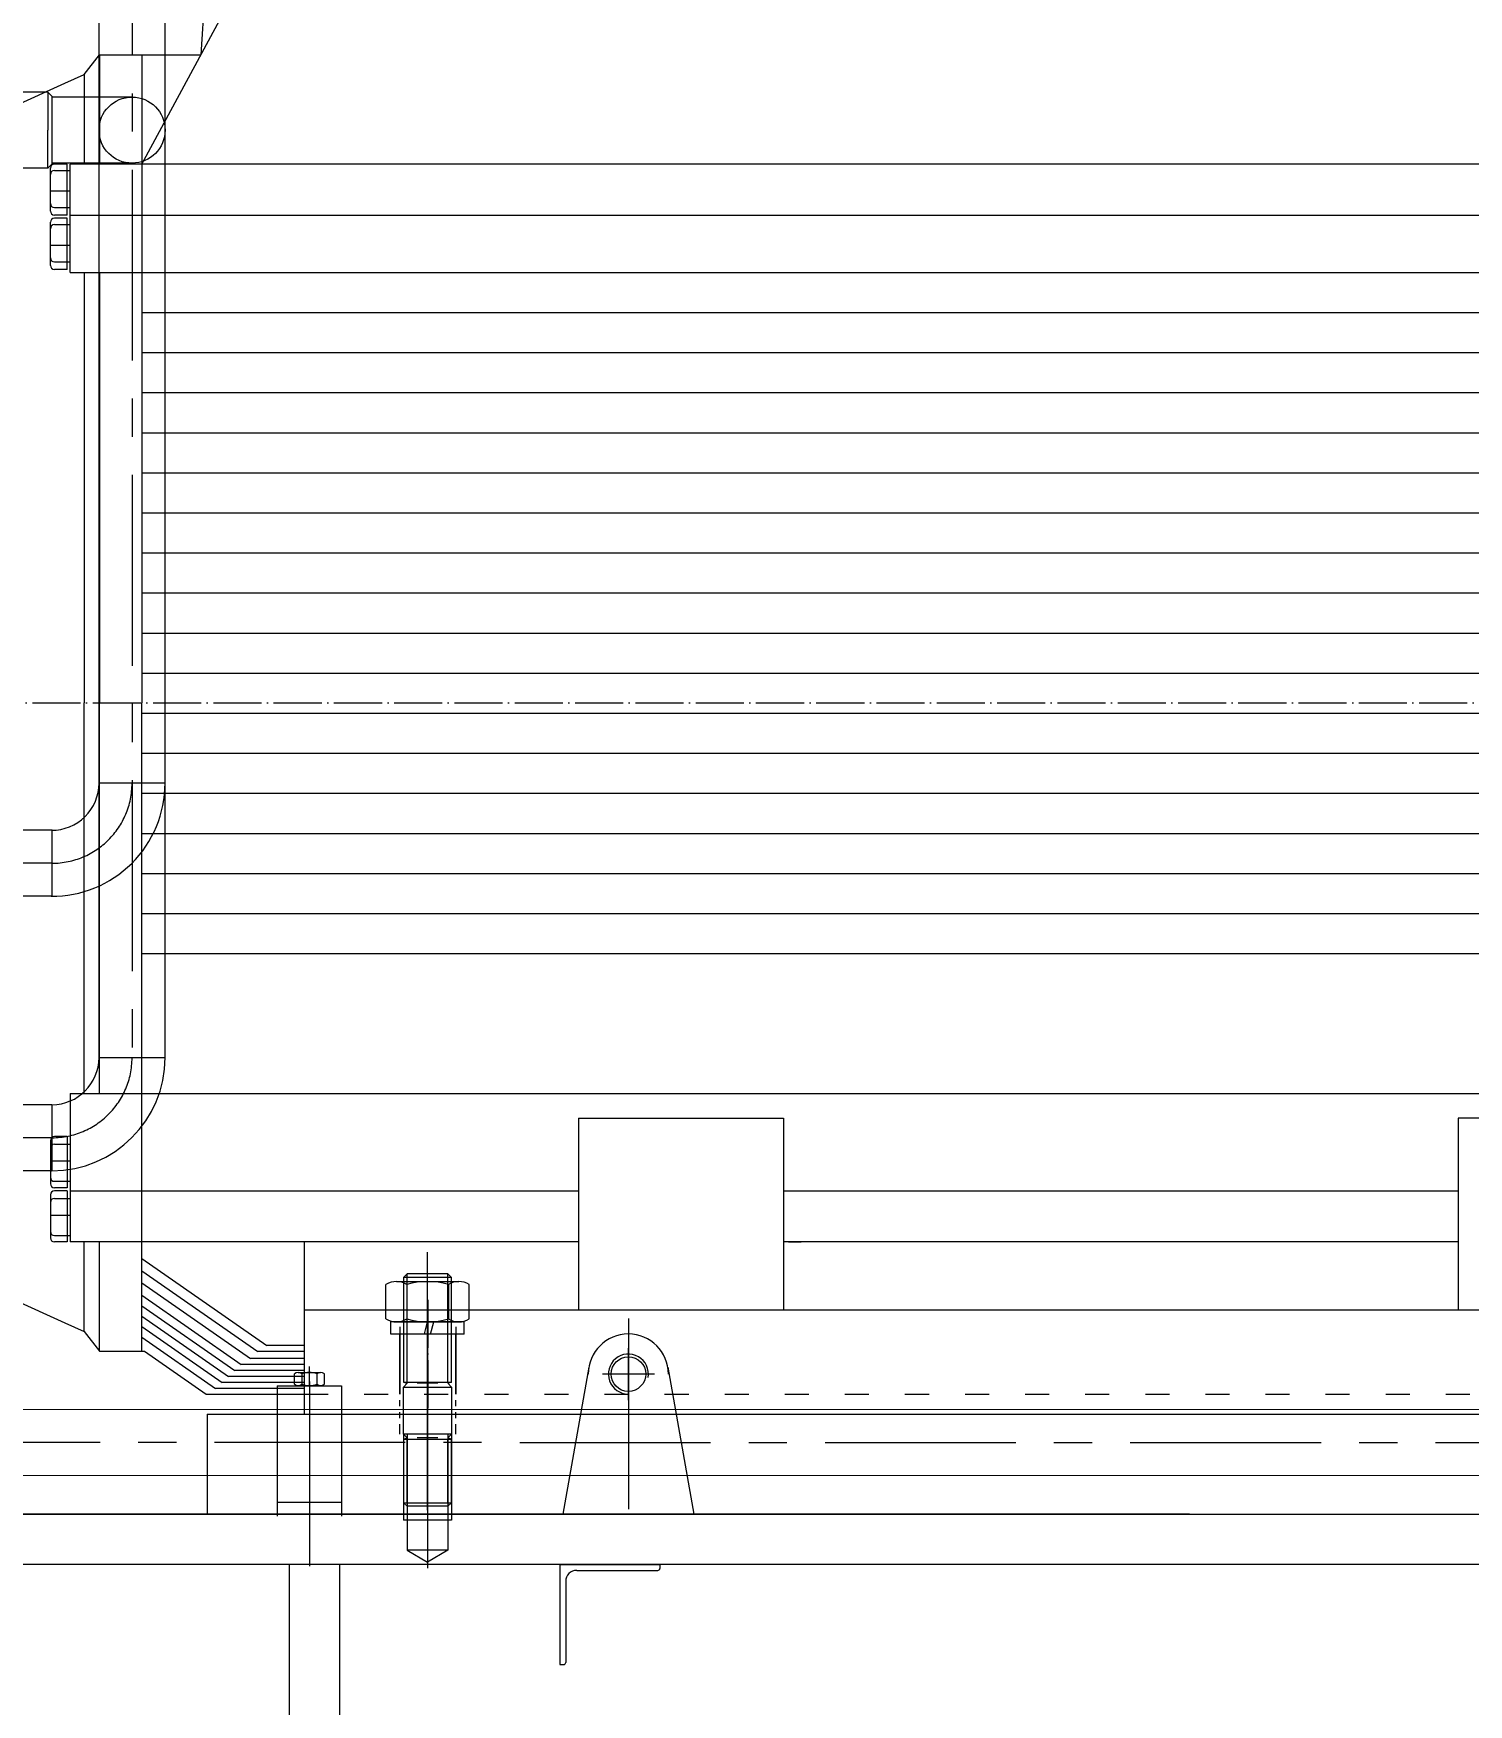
# Model space of a CAD drawing. Header units: inches. Extents: x 0 to 22015, y 0 to 16774.
# Drawn here: x 19133 to 19849, y 8940 to 9775 of the extents above; entities that cross this region are included whole.
import ezdxf

# ---------------------------------------------------------------- set-up
doc = ezdxf.new("R2010")
doc.units = ezdxf.units.IN
doc.header["$MEASUREMENT"] = 0
for name, pattern in [('ACAD_ISO03W100', [30, 12, -18]), ('ACAD_ISO04W100', [30, 24, -3, 0, -3]), ('CENTER', [50.8, 31.75, -6.35, 6.35, -6.35]), ('EB_DASH', [6, 3, -3]), ('EB_DASHDOTDOT', [45, 30, -3, 3, -3, 3, -3])]:
    doc.linetypes.add(name, pattern=pattern)
doc.layers.get('Defpoints').update_dxf_attribs({"lineweight": 5})
for name, color, linetype, lineweight in [('CAXA0', 7, 'Continuous', 5), ('CAXA1', 5, 'CENTER', 5), ('CAXA2', 6, 'EB_DASH', 5), ('图层1', 1, 'ACAD_ISO04W100', 5)]:
    doc.layers.add(name, color=color, linetype=linetype, lineweight=lineweight)
doc.styles.add('Roman', font='arial.ttf')
doc.styles.get("Standard").update_dxf_attribs({"font": 'arial.ttf'})
doc.dimstyles.new('ISO-25', dxfattribs={"dimscale": 30, "dimtxt": 1.5, "dimasz": 1.5, "dimexe": 2, "dimexo": 2, "dimtad": 1, "dimtih": 1, "dimtoh": 1, "dimdec": 1, "dimlfac": 0.03937, "dimdsep": 46, "dimtxsty": 'Standard', "dimcen": 2.5, "dimclrd": 7, "dimclre": 7, "dimclrt": 7, "dimadec": 0, "dimazin": 0, "dimtfac": 1, "dimtdec": 1, "dimtmove": 0, "dimatfit": 3, "dimfxl": 1, "dimlwd": 5, "dimlwe": 5, "dimarcsym": 0})

# ---------------------------------------------------------------- blocks, each defined once
blk = doc.blocks.new('*D34')
at = {"color": 7, "linetype": 'Continuous', "lineweight": 5, "transparency": 16777216}
for p, q in [((20425.4, 9133.53), (20425.4, 7968.15)), ((16109.37, 8930.25), (16109.37, 7968.15)), ((16154.37, 8028.15), (20380.4, 8028.15))]:
    blk.add_line(p, q, dxfattribs=at)
at = {"color": 7, "transparency": 16777216}
for points in [[(16154.37, 8035.65), (16154.37, 8020.65), (16109.37, 8028.15)], [(20380.4, 8035.65), (20380.4, 8020.65), (20425.4, 8028.15)]]:
    blk.add_solid(points, dxfattribs=at)
at = {"layer": 'Defpoints', "color": 0, "transparency": 16777216}
for p in [(20425.4, 9193.53), (16109.37, 8990.25), (20425.4, 8028.15)]:
    blk.add_point(p, dxfattribs=at)
at = {"color": 7, "lineweight": 5, "transparency": 16777216, "insert": (18189.75, 8129.4), "char_height": 165, "attachment_point": 5, "style": 'Roman'}
blk.add_mtext('B', dxfattribs=at)

msp = doc.modelspace()

# ---------------------------------------------------------------- linework, layer by layer
at = {"layer": 'CAXA0', "color": 7, "linetype": 'Continuous', "lineweight": 5}
for p, q in [((19165.29, 9263.2), (19165.29, 10316.09)), ((19198.29, 9263.2), (19198.29, 10316.09)), ((19139.78, 9745.23), (19125.28, 9745.23)), ((19141.78, 9743.25), (19139.78, 9745.25)), ((19139.78, 9745.25), (19139.78, 9726.25)), ((19141.78, 9743.25), (19139.78, 9745.25)), ((19141.78, 9743.25), (19141.78, 9709.25)), ((19181.78, 9742.75), (19141.78, 9742.75)), ((19139.78, 9707.25), (19139.78, 9726.25)), ((19139.78, 9707.23), (19125.28, 9707.23)), ((19141.78, 9709.25), (19139.78, 9707.25)), ((19181.78, 9709.75), (19141.78, 9709.75)), ((19198.29, 9400.26), (19165.29, 9400.26)), ((19141.96, 9376.76), (19115.26, 9376.76)), ((19141.78, 9376.76), (19141.78, 9343.76)), ((19142.06, 9343.76), (19115.31, 9343.76)), ((19165.28, 9263.23), (19198.29, 9263.23)), ((19141.78, 9239.73), (18824.34, 9239.73)), ((19141.78, 9239.73), (19141.78, 9206.73)), ((19141.78, 9206.73), (18824.34, 9206.73)), ((19317.28, 9153.45), (19319.08, 9155.25)), ((19341.28, 9153.45), (19317.28, 9153.45)), ((19317.28, 9153.45), (19317.28, 9101.25)), ((19319.08, 9101.25), (19319.08, 9155.25)), ((19339.48, 9155.25), (19319.08, 9155.25)), ((19339.48, 9101.25), (19339.48, 9155.25)), ((19341.28, 9153.45), (19339.48, 9155.25)), ((19341.28, 9101.25), (19341.28, 9153.45)), ((19308.54, 9132.79), (19308.54, 9149.92)), ((19313.74, 9151.45), (19344.92, 9151.45)), ((19318.94, 9149.92), (19318.94, 9132.79)), ((19339.72, 9149.92), (19339.72, 9132.79)), ((19350.11, 9132.79), (19350.11, 9149.92)), ((19347.52, 9131.25), (19311.02, 9131.25)), ((19311.02, 9125.25), (19311.02, 9131.25)), ((19313.74, 9131.25), (19344.92, 9131.25)), ((19327.93, 9126.03), (19329.33, 9131.25)), ((19330.83, 9125.25), (19332.43, 9131.25)), ((19347.52, 9125.25), (19347.52, 9131.25)), ((19347.52, 9125.25), (19311.02, 9125.25)), ((19327.72, 9125.25), (19327.93, 9126.03)), ((19262.8, 9100.19), (19262.8, 9105.39)), ((19264.68, 9105.99), (19275.94, 9105.99)), ((19266.56, 9105.39), (19266.56, 9100.19)), ((19274.06, 9105.39), (19274.06, 9100.19)), ((19277.82, 9100.19), (19277.82, 9105.39)), ((19409.87, 9108.73), (19396.91, 9035.26)), ((19449.26, 9108.73), (19462.22, 9035.26)), ((19254.29, 9099.35), (19286.29, 9099.35)), ((19254.29, 9099.35), (19254.29, 9034.36)), ((19264.68, 9099.59), (19275.94, 9099.59)), ((19286.29, 9099.35), (19286.29, 9034.36)), ((19317.28, 9101.25), (19341.28, 9101.25)), ((19317.28, 9101.25), (19319.08, 9100.63)), ((19317.28, 9098.75), (19319.08, 9100.63)), ((19317.28, 9075.25), (19317.28, 9098.75)), ((19317.28, 9098.75), (19341.28, 9098.75)), ((19334.38, 9100.63), (19324.18, 9100.63)), ((19341.28, 9101.25), (19339.48, 9100.63)), ((19341.28, 9098.75), (19339.48, 9100.63)), ((19341.28, 9098.75), (19341.28, 9075.25)), ((18950.32, 9087.76), (20066.23, 9087.58)), ((19219.28, 9085.25), (19219.28, 9035.26)), ((19219.28, 9085.25), (20010.28, 9085.25)), ((19317.28, 9075.25), (19317.28, 9032.31)), ((19341.28, 9075.25), (19317.28, 9075.25)), ((19319.08, 9073.38), (19317.28, 9075.25)), ((19317.28, 9072.75), (19319.08, 9073.38)), ((19317.28, 9072.75), (19341.28, 9072.75)), ((19317.28, 9072.75), (19317.28, 9041.05)), ((19319.08, 9075.25), (19319.08, 9017.26)), ((19319.08, 9041.05), (19319.08, 9072.75)), ((19334.38, 9073.38), (19324.18, 9073.38)), ((19339.48, 9075.25), (19339.48, 9017.26)), ((19339.48, 9073.38), (19341.28, 9075.25)), ((19341.28, 9072.75), (19339.48, 9073.38)), ((19339.48, 9041.05), (19339.48, 9072.75)), ((19341.28, 9075.25), (19341.28, 9032.31)), ((19341.28, 9041.05), (19341.28, 9072.75)), ((18950.32, 9054.76), (20066.23, 9054.58)), ((19709.77, 9035.26), (18310.28, 9035.26)), ((18610.8, 9035.26), (20010.29, 9035.26)), ((18905.28, 9035.26), (20230.28, 9035.26)), ((19254.29, 9041.35), (19286.29, 9041.35)), ((19317.28, 9041.05), (19341.28, 9041.05)), ((19319.08, 9039.25), (19317.28, 9041.05)), ((19319.08, 9041.05), (19319.08, 9039.25)), ((19339.48, 9039.25), (19319.08, 9039.25)), ((19339.48, 9041.05), (19339.48, 9039.25)), ((19339.48, 9039.25), (19341.28, 9041.05)), ((19341.28, 9032.26), (19317.28, 9032.26)), ((19990.29, 9010.26), (18310.28, 9010.26)), ((19260.28, 9010.26), (19260.28, 8605.26)), ((19285.28, 9010.26), (19285.28, 8605.26)), ((19339.48, 9017.26), (19319.08, 9017.26)), ((19319.08, 9017.26), (19329.28, 9011.37)), ((19339.48, 9017.26), (19329.28, 9011.37)), ((19395.29, 9010.26), (19445.29, 9010.26)), ((19395.29, 9010.26), (19395.29, 8960.26)), ((19445.29, 9010.26), (19445.29, 9008.26)), ((19398.29, 9001.76), (19398.29, 8961.26)), ((19403.79, 9007.26), (19444.29, 9007.26)), ((19395.29, 8960.26), (19397.29, 8960.26))]:
    msp.add_line(p, q, dxfattribs=at)
for centre, radius in [((19181.78, 9726.25), 16.5), ((19429.57, 9105.26), 8.65)]:
    msp.add_circle(centre, radius, dxfattribs=at)
for centre, radius, start, end in [((19141.78, 9400.26), 56.5, 269.60711, 0), ((19141.78, 9400.26), 23.5, 269.3908, 0), ((19141.78, 9263.23), 23.5, 270, 0), ((19141.78, 9263.23), 56.5, 270, 0), ((19313.74, 9141.88), 9.57, 57.13277, 122.86723), ((19329.33, 9115.45), 36, 73.22135, 106.77865), ((19344.92, 9141.88), 9.57, 57.13277, 122.86723), ((19313.74, 9140.83), 9.57, 237.13277, 302.86723), ((19329.33, 9167.25), 36, 253.22135, 286.77865), ((19344.92, 9140.83), 9.57, 237.13277, 302.86723), ((19429.57, 9105.26), 20, 0, 180), ((19429.57, 9105.26), 10, 350, 270), ((19264.68, 9102.76), 3.23, 54.42999, 125.57001), ((19270.31, 9093.99), 12, 71.77609, 108.22391), ((19275.94, 9102.76), 3.23, 54.42999, 125.57001), ((19264.68, 9102.81), 3.23, 234.42999, 305.57001), ((19270.31, 9111.59), 12, 251.77609, 288.22391), ((19275.94, 9102.81), 3.23, 234.42999, 305.57001), ((19403.79, 9001.76), 5.5, 90, 180), ((19444.29, 9008.26), 1, 270, 0), ((19397.29, 8961.26), 1, 270, 0)]:
    msp.add_arc(centre, radius, start, end, dxfattribs=at)
at = {"layer": 'CAXA1', "linetype": 'CENTER', "lineweight": 5, "ltscale": 3}
for p, q in [((19181.78, 10316.09), (19181.78, 9256.2)), ((19141.78, 9360.26), (18440.21, 9360.26)), ((19141.78, 9223.23), (18824.34, 9223.23)), ((19329.27, 9125.25), (19329.27, 9166.05)), ((19329.28, 9037.25), (19329.28, 9157.25)), ((19329.33, 9129.72), (19329.33, 9154.45)), ((19329.28, 9137.03), (19329.28, 9045.25)), ((19329.27, 9122.25), (19329.27, 9134.25)), ((19429.57, 9132.99), (19429.57, 9027.33)), ((19429.57, 9092.26), (19429.57, 9118.26)), ((19270.31, 9098.99), (19270.31, 9108.99)), ((19442.57, 9105.26), (19416.57, 9105.26)), ((19270.29, 9101.52), (19270.29, 9009.36)), ((19329.28, 9045.94), (19329.28, 9091.42)), ((19329.28, 9080.26), (19329.28, 9008.37)), ((18765.74, 9071.25), (20066.23, 9071.08))]:
    msp.add_line(p, q, dxfattribs=at)
for centre, start in [((19141.78, 9400.26), 270.00002), ((19141.78, 9263.23), 270)]:
    msp.add_arc(centre, 40, start, 0, dxfattribs=at)
at = {"layer": 'CAXA2', "color": 7, "linetype": 'EB_DASHDOTDOT', "lineweight": 5}
for p, q in [((19315.28, 9125.25), (19315.28, 9075.25)), ((19343.28, 9125.25), (19343.28, 9075.25))]:
    msp.add_line(p, q, dxfattribs=at)
at = {"layer": '图层1', "color": 7, "linetype": 'ByBlock', "lineweight": 5}
for p, q in [((19224.27, 9892.74), (19216.13, 9763.78)), ((19186.71, 9709.31), (19227.73, 9785.26)), ((19157.94, 9754.05), (19165.48, 9763.78)), ((19165.48, 9763.78), (19165.48, 9709.31)), ((19165.48, 9763.78), (19187.93, 9763.78)), ((19186.71, 9763.78), (19186.71, 9440.26)), ((19187.93, 9763.78), (19216.13, 9763.78)), ((19148.22, 9749.65), (19157.94, 9754.05)), ((19157.94, 9754.05), (19157.94, 9709.31)), ((19122.18, 9737.84), (19148.22, 9749.65)), ((19141, 9685.82), (19141, 9707.31)), ((19149.35, 9709.31), (19143, 9709.31)), ((19143, 9706.14), (19150.94, 9706.14)), ((19149.35, 9683.82), (19149.35, 9709.31)), ((20199.87, 9709.31), (19150.94, 9709.31)), ((19150.94, 9655.19), (19150.94, 9709.31)), ((19141, 9695.95), (19150.94, 9695.95)), ((19143, 9687.58), (19150.94, 9687.58)), ((19141, 9658.72), (19141, 9680.22)), ((19149.35, 9683.82), (19143, 9683.82)), ((19149.35, 9682.22), (19143, 9682.22)), ((19143, 9679.05), (19150.94, 9679.05)), ((19149.35, 9656.72), (19149.35, 9682.22)), ((19150.94, 9683.82), (20199.87, 9683.82)), ((19141, 9668.86), (19150.94, 9668.86)), ((19143, 9660.49), (19150.94, 9660.49)), ((19149.35, 9656.72), (19143, 9656.72)), ((19150.94, 9655.19), (20199.87, 9655.19)), ((19157.94, 9655.19), (19157.94, 9440.26)), ((19165.48, 9655.19), (19165.48, 9440.26)), ((19186.71, 9635.19), (20078.96, 9635.19)), ((19186.71, 9615.19), (20078.96, 9615.19)), ((19186.71, 9595.19), (20078.96, 9595.19)), ((19186.71, 9575.19), (20078.96, 9575.19)), ((19186.71, 9555.19), (20078.96, 9555.19)), ((19186.71, 9535.19), (20078.96, 9535.19)), ((19186.71, 9515.19), (20078.96, 9515.19)), ((19186.71, 9495.19), (20078.96, 9495.19)), ((19186.71, 9475.19), (20078.96, 9475.19)), ((19186.71, 9455.19), (20078.96, 9455.19)), ((19157.94, 9245.32), (19157.94, 9440.26)), ((19165.48, 9245.32), (19165.48, 9440.26)), ((19186.71, 9116.73), (19186.71, 9440.26)), ((19186.71, 9435.19), (20078.96, 9435.19)), ((19186.71, 9415.19), (20078.96, 9415.19)), ((19186.71, 9395.19), (20078.96, 9395.19)), ((19186.71, 9375.19), (20078.96, 9375.19)), ((19186.71, 9355.19), (20078.96, 9355.19)), ((19186.71, 9335.19), (20078.96, 9335.19)), ((19186.71, 9315.19), (20078.96, 9315.19)), ((19150.94, 9245.32), (20199.87, 9245.32)), ((19150.94, 9245.32), (19150.94, 9171.2)), ((19404.68, 9233.04), (19404.68, 9137.26)), ((19404.68, 9233.04), (19507.03, 9233.04)), ((19507.03, 9233.04), (19507.03, 9137.26)), ((19946.13, 9233.04), (19843.78, 9233.04)), ((19843.78, 9233.04), (19843.78, 9137.26)), ((19141, 9221.79), (19141, 9200.29)), ((19149.35, 9223.79), (19143, 9223.79)), ((19143, 9220.02), (19150.94, 9220.02)), ((19149.35, 9223.79), (19149.35, 9198.29)), ((19141, 9211.66), (19150.94, 9211.66)), ((19141, 9194.7), (19141, 9173.2)), ((19143, 9201.47), (19150.94, 9201.47)), ((19149.35, 9198.29), (19143, 9198.29)), ((19149.35, 9196.7), (19143, 9196.7)), ((19149.35, 9196.7), (19149.35, 9171.2)), ((19150.94, 9196.7), (19404.68, 9196.7)), ((19507.03, 9196.7), (19843.78, 9196.7)), ((19143, 9192.93), (19150.94, 9192.93)), ((19141, 9184.57), (19150.94, 9184.57)), ((19143, 9174.38), (19150.94, 9174.38)), ((19149.35, 9171.2), (19143, 9171.2)), ((19404.68, 9171.2), (19150.94, 9171.2)), ((19157.94, 9126.46), (19157.94, 9171.2)), ((19165.48, 9116.73), (19165.48, 9171.2)), ((19267.67, 9171.2), (19267.67, 9085.26)), ((19843.78, 9171.2), (19507.03, 9171.2)), ((19509.46, 9171.2), (19515.81, 9171.2)), ((19186.71, 9162.91), (19249.07, 9119.47)), ((19186.71, 9156.81), (19244.54, 9116.47)), ((19186.71, 9150.72), (19240.83, 9113.02)), ((19186.71, 9144.62), (19236.3, 9110.02)), ((19122.18, 9142.68), (19148.22, 9130.87)), ((19186.71, 9139.39), (19233.11, 9107.02)), ((19267.67, 9137.26), (19759.8, 9137.26)), ((19759.8, 9137.26), (20017.67, 9137.26)), ((19148.22, 9130.87), (19157.94, 9126.46)), ((19186.71, 9134.15), (19229.91, 9104.02)), ((19186.71, 9128.98), (19226.72, 9101.02)), ((19315.4, 9128.87), (19315.4, 9095.26)), ((19343.4, 9128.87), (19343.4, 9095.26)), ((19157.94, 9126.46), (19165.48, 9116.73)), ((19186.71, 9123.71), (19223.48, 9098.02)), ((19267.67, 9119.47), (19249.07, 9119.47)), ((19165.48, 9116.73), (19187.93, 9116.73)), ((19187.93, 9116.73), (19218.71, 9095.26)), ((19267.67, 9113.02), (19240.83, 9113.02)), ((19267.67, 9116.47), (19244.54, 9116.47)), ((19267.67, 9104.02), (19229.91, 9104.02)), ((19267.67, 9104.02), (19229.91, 9104.02)), ((19267.67, 9107.02), (19233.11, 9107.02)), ((19267.67, 9107.02), (19233.11, 9107.02)), ((19267.67, 9110.02), (19236.3, 9110.02)), ((19218.71, 9095.26), (19267.67, 9095.26)), ((19267.67, 9098.02), (19223.48, 9098.02)), ((19267.67, 9101.02), (19226.72, 9101.02)), ((19267.67, 9085.26), (19759.8, 9085.26)), ((19759.8, 9085.26), (20017.67, 9085.26))]:
    msp.add_line(p, q, dxfattribs=at)
at = {"layer": '图层1', "color": 7, "lineweight": 5}
for p, q in [((18921.37, 9440.26), (20474.14, 9440.26)), ((19329.4, 9142.33), (19329.4, 9085.26))]:
    msp.add_line(p, q, dxfattribs=at)
at = {"layer": '图层1', "color": 7, "linetype": 'ACAD_ISO03W100', "lineweight": 5}
msp.add_line((19267.67, 9095.26), (20017.67, 9095.26), dxfattribs=at)
at = {"layer": '图层1', "color": 7, "linetype": 'ByBlock', "lineweight": 5}
for centre, start, end in [((19143, 9707.31), 90, 180), ((19143, 9704.14), 90, 180), ((19143, 9689.58), 180, 270), ((19143, 9685.82), 180, 270), ((19143, 9680.22), 90, 180), ((19143, 9677.05), 90, 180), ((19143, 9662.49), 180, 270), ((19143, 9658.72), 180, 270), ((19143, 9221.79), 90, 180), ((19143, 9218.02), 90, 180), ((19143, 9203.47), 180, 270), ((19143, 9200.29), 180, 270), ((19143, 9194.7), 90, 180), ((19143, 9190.93), 90, 180), ((19143, 9176.38), 180, 270), ((19143, 9173.2), 180, 270)]:
    msp.add_arc(centre, 2, start, end, dxfattribs=at)

# ---------------------------------------------------------------- dimensions: what is measured, and where the dimension line sits
at = {"color": 7, "lineweight": 5}
dim = msp.add_linear_dim(base=(20425.4, 8028.15), p1=(16109.37, 8990.25), p2=(20425.4, 9193.53), text='B', dimstyle='ISO-25', override={"dimtxt": 5.5, "dimpost": '\\X', "dimtxsty": 'Roman', "dimtmove": 1}, dxfattribs=at)
dim.commit()
dim.dimension.update_dxf_attribs({"geometry": '*D34', "text_midpoint": (18189.75, 8028.15), "dimtype": 160})

doc.saveas('drawing.dxf')
